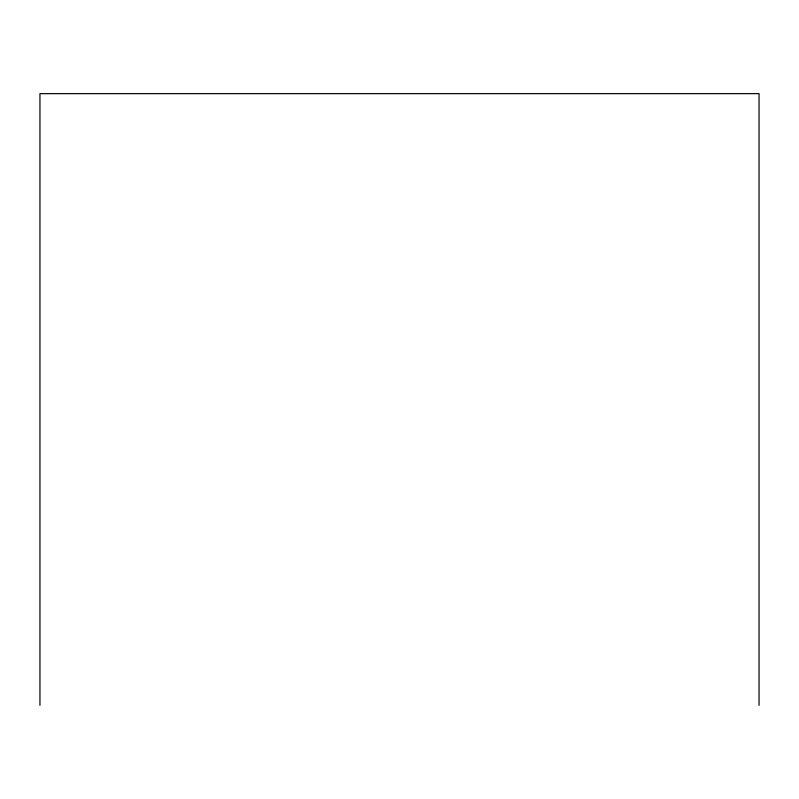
<?xml version="1.0" encoding="UTF-8"?>
<svg xmlns="http://www.w3.org/2000/svg" width="799" height="799" viewBox="0 0 799 799"><rect width="100%" height="100%" fill="white"/><g stroke="black" fill="none" stroke-linecap="round" stroke-linejoin="round"><path stroke-width="1.2" d="M759.05 705.357L759.05 93.643L39.95 93.643L39.95 705.357"/></g></svg>
